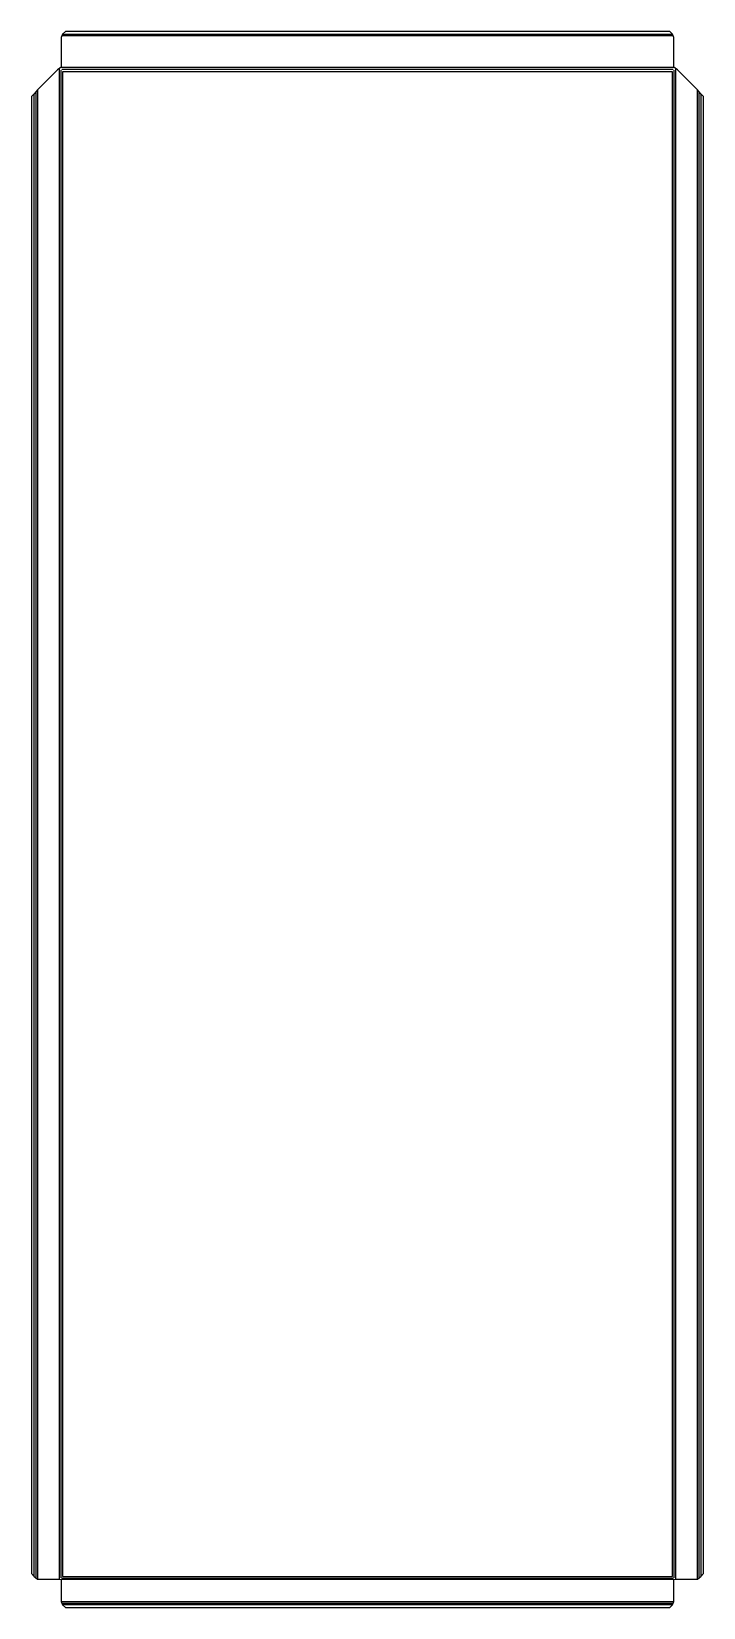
# Model space of a CAD drawing. Header units: millimetres. Extents: x -25 to 463, y 0 to 1145.
import ezdxf

# ---------------------------------------------------------------- set-up
doc = ezdxf.new("R2010")
doc.units = ezdxf.units.MM

msp = doc.modelspace()

# ---------------------------------------------------------------- linework, layer by layer
at = {"layer": 'BEND'}
for p, q in [((441.1, 1142.1), (-2.3, 1142.1)), ((-3.2, 1116.5), (-3.2, 21.5)), ((441.4, 1117.2), (-2.5, 1117.2)), ((442.1, 21.5), (442.1, 1116.5)), ((-21.5, 1100.9), (-21.5, 21.6)), ((460.3, 21.6), (460.3, 1100.9)), ((-2.5, 21.4), (441.4, 21.4)), ((-2.5, 3.1), (441.3, 3.1))]:
    msp.add_line(p, q, dxfattribs=at)
at = {"layer": 'BEND_EXTENT'}
for p, q in [((441.4, 1141.5), (-2.5, 1141.5)), ((-2, 1142.7), (440.9, 1142.7)), ((-4.3, 20.5), (-4.3, 1117.5)), ((-3, 1118.9), (441.8, 1118.9)), ((443.2, 1117.5), (443.2, 20.5)), ((-22.6, 22.6), (-22.6, 1099.5)), ((-20.3, 1102.4), (-20.3, 20.5)), ((459.2, 20.5), (459.2, 1102.4)), ((461.5, 1099.5), (461.5, 22.6)), ((441.8, 20.3), (-3, 20.3)), ((-3, 4.3), (441.8, 4.3)), ((440.9, 2), (-2, 2))]:
    msp.add_line(p, q, dxfattribs=at)
msp.add_lwpolyline([(440.9, 22.5), (440.9, 1115.5), (-2.1, 1115.5), (-2.1, 22.5)], close=True, dxfattribs=at)
at = {"layer": 'OUTER_PROFILES'}
msp.add_lwpolyline([(441.8, 1140.3), (441.4, 1141.5), (440.9, 1142.7), (438.9, 1144.7), (0, 1144.7), (-2, 1142.7), (-2.5, 1141.5), (-3, 1140.3), (-3, 1118.9), (-5.7, 1116.9), (-20.3, 1102.4), (-22.6, 1099.5), (-24.6, 1097.5), (-24.6, 24.6), (-22.6, 22.6), (-20.3, 20.5), (-4.3, 20.5), (-3, 20.3), (-3, 4.3), (-2, 2), (0, 0), (438.9, 0), (440.9, 2), (441.8, 4.3), (441.8, 20.3), (443.2, 20.5), (459.2, 20.5), (461.5, 22.6), (463.5, 24.6), (463.5, 1097.5), (461.5, 1099.5), (459.2, 1102.4), (444.6, 1116.9), (441.8, 1118.9)], close=True, dxfattribs=at)

doc.saveas('drawing.dxf')
